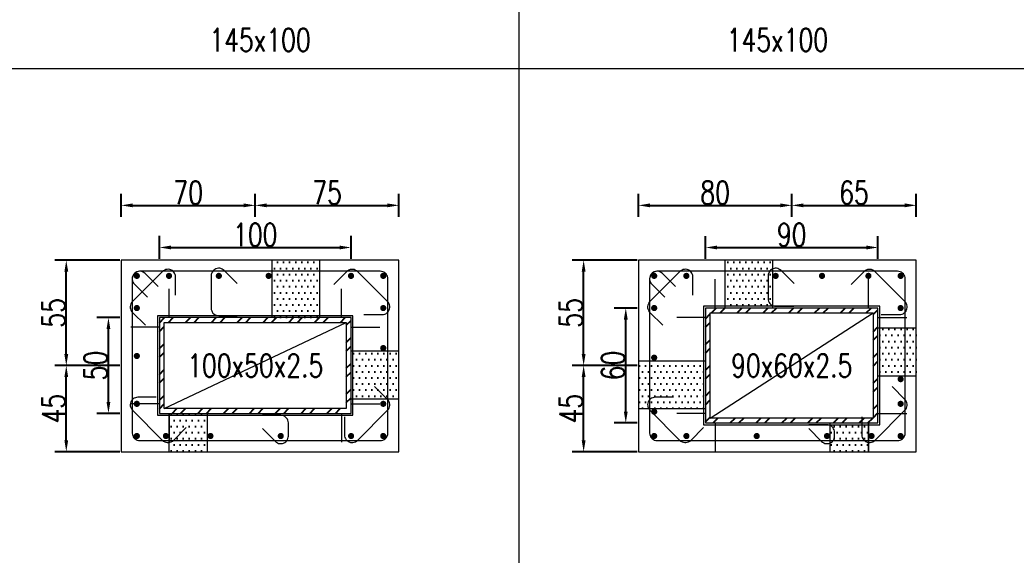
# Model space of a CAD drawing. Header units: millimetres. Extents: x 0 to 3905, y 0 to 8880.
# Drawn here: x 920 to 1440, y 952 to 1231 of the extents above; entities that cross this region are included whole.
import ezdxf
from ezdxf.enums import TextEntityAlignment as Align

# ---------------------------------------------------------------- set-up
doc = ezdxf.new("R2010")
doc.units = ezdxf.units.MM
doc.layers.get('DEFPOINTS').update_dxf_attribs({"color": 3})
for name, color, linetype in [('Hatch線', 6, 'Continuous'), ('TC-鋼粱', 132, 'Continuous'), ('主筋斷面', 2, 'Continuous'), ('文字-斷面尺寸', 7, 'Continuous'), ('文字-輔助字', 7, 'Continuous'), ('柱斷面線', 4, 'Continuous'), ('標註字', 4, 'Continuous'), ('箍筋線', 1, 'Continuous'), ('網格線', 7, 'Continuous'), ('鋼柱', 11, 'Continuous')]:
    doc.layers.add(name, color=color, linetype=linetype)
doc.styles.add('note', font='txt.shx', dxfattribs={"width": 0.75, "height": 12})
doc.styles.add('txt', font='txt.shx', dxfattribs={"height": 0.2, "bigfont": 'chineset.shx'})
doc.dimstyles.new('RCAD_DIM', dxfattribs={"dimtxt": 12, "dimasz": 6, "dimexe": 6, "dimexo": 0.625, "dimtad": 1, "dimdec": 0, "dimdsep": 46, "dimtxsty": 'note', "dimcen": 2.5, "dimclrd": 256, "dimclre": 256, "dimclrt": 256, "dimadec": 0, "dimazin": 0, "dimtfac": 1, "dimtmove": 0, "dimatfit": 3, "dimfxl": 0, "dimtolj": 1, "dimarcsym": 0})

# ---------------------------------------------------------------- blocks, each defined once
blk = doc.blocks.new('*D558')
at = {"layer": 'DEFPOINTS', "color": 0}
for p in [(1092.5, 1112.625), (992.5, 1106), (1092.5, 1106)]:
    blk.add_point(p, dxfattribs=at)
at = {"layer": '標註字', "lineweight": -2}
for p, q in [((992.5, 1106.625), (992.5, 1118.625)), ((1092.5, 1106.625), (1092.5, 1118.625)), ((998.5, 1112.625), (1086.5, 1112.625))]:
    blk.add_line(p, q, dxfattribs=at)
at = {"layer": '標註字'}
for points in [[(998.5, 1113.625), (998.5, 1111.625), (992.5, 1112.625)], [(1086.5, 1111.625), (1086.5, 1113.625), (1092.5, 1112.625)]]:
    blk.add_solid(points, dxfattribs=at)
at = {"layer": '標註字', "insert": (1042.5, 1119.25), "char_height": 12, "attachment_point": 5, "style": 'note'}
blk.add_mtext('\\A1;100', dxfattribs=at)
blk = doc.blocks.new('*D559')
at = {"layer": 'DEFPOINTS', "color": 0}
for p in [(965.88, 1076), (972.5, 1076), (972.5, 1026)]:
    blk.add_point(p, dxfattribs=at)
at = {"layer": '標註字', "lineweight": -2}
for p, q in [((971.88, 1076), (959.88, 1076)), ((965.88, 1032), (965.88, 1070)), ((971.88, 1026), (959.88, 1026))]:
    blk.add_line(p, q, dxfattribs=at)
at = {"layer": '標註字'}
for points in [[(966.88, 1070), (964.88, 1070), (965.88, 1076)], [(964.88, 1032), (966.88, 1032), (965.88, 1026)]]:
    blk.add_solid(points, dxfattribs=at)
at = {"layer": '標註字', "insert": (959.25, 1051), "char_height": 12, "attachment_point": 5, "rotation": 90, "style": 'note'}
blk.add_mtext('\\A1;50', dxfattribs=at)
blk = doc.blocks.new('*D560')
at = {"layer": 'DEFPOINTS', "color": 0}
for p in [(1042.5, 1134.62), (972.5, 1128), (1042.5, 1128)]:
    blk.add_point(p, dxfattribs=at)
at = {"layer": '標註字', "lineweight": -2}
for p, q in [((972.5, 1128.62), (972.5, 1140.62)), ((1042.5, 1128.62), (1042.5, 1140.62)), ((978.5, 1134.62), (1036.5, 1134.62))]:
    blk.add_line(p, q, dxfattribs=at)
at = {"layer": '標註字'}
for points in [[(978.5, 1135.62), (978.5, 1133.62), (972.5, 1134.62)], [(1036.5, 1133.62), (1036.5, 1135.62), (1042.5, 1134.62)]]:
    blk.add_solid(points, dxfattribs=at)
at = {"layer": '標註字', "insert": (1007.5, 1141.25), "char_height": 12, "attachment_point": 5, "style": 'note'}
blk.add_mtext('\\A1;70', dxfattribs=at)
blk = doc.blocks.new('*D561')
at = {"layer": 'DEFPOINTS', "color": 0}
for p in [(1117.5, 1134.62), (1042.5, 1128), (1117.5, 1128)]:
    blk.add_point(p, dxfattribs=at)
at = {"layer": '標註字', "lineweight": -2}
for p, q in [((1042.5, 1128.62), (1042.5, 1140.62)), ((1117.5, 1128.62), (1117.5, 1140.62)), ((1048.5, 1134.62), (1111.5, 1134.62))]:
    blk.add_line(p, q, dxfattribs=at)
at = {"layer": '標註字'}
for points in [[(1048.5, 1135.62), (1048.5, 1133.62), (1042.5, 1134.62)], [(1111.5, 1133.62), (1111.5, 1135.62), (1117.5, 1134.62)]]:
    blk.add_solid(points, dxfattribs=at)
at = {"layer": '標註字', "insert": (1080, 1141.25), "char_height": 12, "attachment_point": 5, "style": 'note'}
blk.add_mtext('\\A1;75', dxfattribs=at)
blk = doc.blocks.new('*D562')
at = {"layer": 'DEFPOINTS', "color": 0}
for p in [(943.88, 1051), (972.5, 1051), (972.5, 1006)]:
    blk.add_point(p, dxfattribs=at)
at = {"layer": '標註字', "lineweight": -2}
for p, q in [((971.88, 1051), (937.88, 1051)), ((943.88, 1012), (943.88, 1045)), ((971.88, 1006), (937.88, 1006))]:
    blk.add_line(p, q, dxfattribs=at)
at = {"layer": '標註字'}
for points in [[(944.88, 1045), (942.88, 1045), (943.88, 1051)], [(942.88, 1012), (944.88, 1012), (943.88, 1006)]]:
    blk.add_solid(points, dxfattribs=at)
at = {"layer": '標註字', "insert": (937.25, 1028.5), "char_height": 12, "attachment_point": 5, "rotation": 90, "style": 'note'}
blk.add_mtext('\\A1;45', dxfattribs=at)
blk = doc.blocks.new('*D563')
at = {"layer": 'DEFPOINTS', "color": 0}
for p in [(943.88, 1106), (972.5, 1106), (972.5, 1051)]:
    blk.add_point(p, dxfattribs=at)
at = {"layer": '標註字', "lineweight": -2}
for p, q in [((971.88, 1106), (937.88, 1106)), ((943.88, 1057), (943.88, 1100)), ((971.88, 1051), (937.88, 1051))]:
    blk.add_line(p, q, dxfattribs=at)
at = {"layer": '標註字'}
for points in [[(944.88, 1100), (942.88, 1100), (943.88, 1106)], [(942.88, 1057), (944.88, 1057), (943.88, 1051)]]:
    blk.add_solid(points, dxfattribs=at)
at = {"layer": '標註字', "insert": (937.25, 1078.5), "char_height": 12, "attachment_point": 5, "rotation": 90, "style": 'note'}
blk.add_mtext('\\A1;55', dxfattribs=at)
blk = doc.blocks.new('Circle_Filled')
at = {"const_width": 0.5}
blk.add_lwpolyline([(-0.25, 0, 1), (0.25, 0, 1)], format="xyb", close=True, dxfattribs=at)
blk = doc.blocks.new('*D690')
at = {"layer": 'DEFPOINTS', "color": 0}
for p in [(1367.5, 1112.62), (1277.5, 1106), (1367.5, 1106)]:
    blk.add_point(p, dxfattribs=at)
at = {"layer": '標註字', "lineweight": -2}
for p, q in [((1277.5, 1106.62), (1277.5, 1118.62)), ((1367.5, 1106.62), (1367.5, 1118.62)), ((1283.5, 1112.62), (1361.5, 1112.62))]:
    blk.add_line(p, q, dxfattribs=at)
at = {"layer": '標註字'}
for points in [[(1283.5, 1113.62), (1283.5, 1111.62), (1277.5, 1112.62)], [(1361.5, 1111.62), (1361.5, 1113.62), (1367.5, 1112.62)]]:
    blk.add_solid(points, dxfattribs=at)
at = {"layer": '標註字', "insert": (1322.5, 1119.25), "char_height": 12, "attachment_point": 5, "style": 'note'}
blk.add_mtext('\\A1;90', dxfattribs=at)
blk = doc.blocks.new('*D691')
at = {"layer": 'DEFPOINTS', "color": 0}
for p in [(1235.88, 1081), (1242.5, 1081), (1242.5, 1021)]:
    blk.add_point(p, dxfattribs=at)
at = {"layer": '標註字', "lineweight": -2}
for p, q in [((1241.88, 1081), (1229.88, 1081)), ((1235.88, 1027), (1235.88, 1075)), ((1241.88, 1021), (1229.88, 1021))]:
    blk.add_line(p, q, dxfattribs=at)
at = {"layer": '標註字'}
for points in [[(1236.88, 1075), (1234.88, 1075), (1235.88, 1081)], [(1234.88, 1027), (1236.88, 1027), (1235.88, 1021)]]:
    blk.add_solid(points, dxfattribs=at)
at = {"layer": '標註字', "insert": (1229.25, 1051), "char_height": 12, "attachment_point": 5, "rotation": 90, "style": 'note'}
blk.add_mtext('\\A1;60', dxfattribs=at)
blk = doc.blocks.new('*D692')
at = {"layer": 'DEFPOINTS', "color": 0}
for p in [(1322.5, 1134.62), (1242.5, 1128), (1322.5, 1128)]:
    blk.add_point(p, dxfattribs=at)
at = {"layer": '標註字', "lineweight": -2}
for p, q in [((1242.5, 1128.62), (1242.5, 1140.62)), ((1322.5, 1128.62), (1322.5, 1140.62)), ((1248.5, 1134.62), (1316.5, 1134.62))]:
    blk.add_line(p, q, dxfattribs=at)
at = {"layer": '標註字'}
for points in [[(1248.5, 1135.62), (1248.5, 1133.62), (1242.5, 1134.62)], [(1316.5, 1133.62), (1316.5, 1135.62), (1322.5, 1134.62)]]:
    blk.add_solid(points, dxfattribs=at)
at = {"layer": '標註字', "insert": (1282.5, 1141.25), "char_height": 12, "attachment_point": 5, "style": 'note'}
blk.add_mtext('\\A1;80', dxfattribs=at)
blk = doc.blocks.new('*D693')
at = {"layer": 'DEFPOINTS', "color": 0}
for p in [(1387.5, 1134.62), (1322.5, 1128), (1387.5, 1128)]:
    blk.add_point(p, dxfattribs=at)
at = {"layer": '標註字', "lineweight": -2}
for p, q in [((1322.5, 1128.62), (1322.5, 1140.62)), ((1387.5, 1128.62), (1387.5, 1140.62)), ((1328.5, 1134.62), (1381.5, 1134.62))]:
    blk.add_line(p, q, dxfattribs=at)
at = {"layer": '標註字'}
for points in [[(1328.5, 1135.62), (1328.5, 1133.62), (1322.5, 1134.62)], [(1381.5, 1133.62), (1381.5, 1135.62), (1387.5, 1134.62)]]:
    blk.add_solid(points, dxfattribs=at)
at = {"layer": '標註字', "insert": (1355, 1141.25), "char_height": 12, "attachment_point": 5, "style": 'note'}
blk.add_mtext('\\A1;65', dxfattribs=at)
blk = doc.blocks.new('*D694')
at = {"layer": 'DEFPOINTS', "color": 0}
for p in [(1213.88, 1051), (1242.5, 1051), (1242.5, 1006)]:
    blk.add_point(p, dxfattribs=at)
at = {"layer": '標註字', "lineweight": -2}
for p, q in [((1241.88, 1051), (1207.88, 1051)), ((1213.88, 1012), (1213.88, 1045)), ((1241.88, 1006), (1207.88, 1006))]:
    blk.add_line(p, q, dxfattribs=at)
at = {"layer": '標註字'}
for points in [[(1214.88, 1045), (1212.88, 1045), (1213.88, 1051)], [(1212.88, 1012), (1214.88, 1012), (1213.88, 1006)]]:
    blk.add_solid(points, dxfattribs=at)
at = {"layer": '標註字', "insert": (1207.25, 1028.5), "char_height": 12, "attachment_point": 5, "rotation": 90, "style": 'note'}
blk.add_mtext('\\A1;45', dxfattribs=at)
blk = doc.blocks.new('*D695')
at = {"layer": 'DEFPOINTS', "color": 0}
for p in [(1213.88, 1106), (1242.5, 1106), (1242.5, 1051)]:
    blk.add_point(p, dxfattribs=at)
at = {"layer": '標註字', "lineweight": -2}
for p, q in [((1241.88, 1106), (1207.88, 1106)), ((1213.88, 1057), (1213.88, 1100)), ((1241.88, 1051), (1207.88, 1051))]:
    blk.add_line(p, q, dxfattribs=at)
at = {"layer": '標註字'}
for points in [[(1214.88, 1100), (1212.88, 1100), (1213.88, 1106)], [(1212.88, 1057), (1214.88, 1057), (1213.88, 1051)]]:
    blk.add_solid(points, dxfattribs=at)
at = {"layer": '標註字', "insert": (1207.25, 1078.5), "char_height": 12, "attachment_point": 5, "rotation": 90, "style": 'note'}
blk.add_mtext('\\A1;55', dxfattribs=at)

msp = doc.modelspace()

# ---------------------------------------------------------------- hatches: boundary and pattern name
at = {"layer": 'Hatch線'}
h = msp.add_hatch(dxfattribs=at)
h.set_pattern_fill('ANSI32', color=256, style=0)
h.paths.add_polyline_path([(1277.5, 1021), (1367.5, 1021), (1367.5, 1081), (1277.5, 1081)], flags=17)
h.paths.add_polyline_path([(1280, 1023.5), (1280, 1078.5), (1365, 1078.5), (1365, 1023.5)])
h = msp.add_hatch(dxfattribs=at)
h.set_pattern_fill('ANSI32', color=256, style=0)
h.paths.add_polyline_path([(992.5, 1026), (1092.5, 1026), (1092.5, 1076), (992.5, 1076)], flags=17)
h.paths.add_polyline_path([(995, 1028.5), (995, 1073.5), (1090, 1073.5), (1090, 1028.5)])
at = {"layer": 'TC-鋼粱'}
h = msp.add_hatch(dxfattribs=at)
h.set_pattern_fill('DOTS', color=256, scale=2, style=0)
h.paths.add_polyline_path([(1076.11, 1106), (1051.11, 1106), (1051.11, 1076), (1076.11, 1076)], flags=17)
h = msp.add_hatch(dxfattribs=at)
h.set_pattern_fill('DOTS', color=256, scale=2, style=0)
h.paths.add_polyline_path([(1312.5, 1106), (1287.5, 1106), (1287.5, 1081), (1312.5, 1081)], flags=17)
h = msp.add_hatch(dxfattribs=at)
h.set_pattern_fill('DOTS', color=256, scale=2, style=0)
h.paths.add_polyline_path([(1387.5, 1045.5), (1387.5, 1070.5), (1367.5, 1070.5), (1367.5, 1045.5)], flags=17)
h = msp.add_hatch(dxfattribs=at)
h.set_pattern_fill('DOTS', color=256, scale=2, style=0)
h.paths.add_polyline_path([(1117.5, 1033.5), (1117.5, 1058.5), (1092.5, 1058.5), (1092.5, 1033.5)], flags=17)
h = msp.add_hatch(dxfattribs=at)
h.set_pattern_fill('DOTS', color=256, scale=2, style=0)
h.paths.add_polyline_path([(1242.5, 1053.5), (1242.5, 1028.5), (1277.5, 1028.5), (1277.5, 1053.5)], flags=17)
h = msp.add_hatch(dxfattribs=at)
h.set_pattern_fill('DOTS', color=256, scale=2, style=0)
h.paths.add_polyline_path([(997.5, 1006), (1017.5, 1006), (1017.5, 1026), (997.5, 1026)], flags=17)
h = msp.add_hatch(dxfattribs=at)
h.set_pattern_fill('DOTS', color=256, scale=2, style=0)
h.paths.add_polyline_path([(1342.5, 1006), (1362.5, 1006), (1362.5, 1021), (1342.5, 1021)], flags=17)

# ---------------------------------------------------------------- linework, layer by layer
at = {"layer": 'DEFPOINTS', "lineweight": 5}
for points in [[(1282.5, 1081), (1282.5, 1096)], [(1362.5, 1081), (1362.5, 1096)], [(997.5, 1076), (997.5, 1091)], [(1087.5, 1076), (1087.5, 1091)], [(1277.5, 1020), (1368.5, 1020), (1368.5, 1082), (1276.5, 1082), (1276.5, 1020), (1277.5, 1020)], [(992.5, 1025), (1093.5, 1025), (1093.5, 1077), (991.5, 1077), (991.5, 1025), (992.5, 1025)], [(1280, 1023.5), (1365, 1078.5)], [(992.5, 1071), (977.5, 1071)], [(995, 1028.5), (1090, 1073.5)], [(1092.5, 1071), (1107.5, 1071)], [(1277.5, 1076), (1262.5, 1076)], [(1367.5, 1076), (1382.5, 1076)], [(992.5, 1031), (977.5, 1031)], [(1092.5, 1031), (1107.5, 1031)], [(997.5, 1026), (997.5, 1011)], [(1087.5, 1026), (1087.5, 1011)], [(1277.5, 1026), (1262.5, 1026)], [(1367.5, 1026), (1382.5, 1026)], [(1282.5, 1021), (1282.5, 1006)], [(1362.5, 1021), (1362.5, 1006)]]:
    msp.add_lwpolyline(points, dxfattribs=at)
at = {"layer": 'TC-鋼粱', "lineweight": 5}
for points in [[(1051.11, 1106), (1051.11, 1076)], [(1076.11, 1106), (1076.11, 1076)], [(1287.5, 1106), (1287.5, 1081)], [(1312.5, 1106), (1312.5, 1081)], [(1387.5, 1070.5), (1367.5, 1070.5)], [(1117.5, 1058.5), (1092.5, 1058.5)], [(1242.5, 1053.5), (1277.5, 1053.5)], [(1387.5, 1045.5), (1367.5, 1045.5)], [(1117.5, 1033.5), (1092.5, 1033.5)], [(997.5, 1006), (997.5, 1026)], [(1017.5, 1006), (1017.5, 1026)], [(1242.5, 1028.5), (1277.5, 1028.5)], [(1342.5, 1006), (1342.5, 1021)], [(1362.5, 1006), (1362.5, 1021)]]:
    msp.add_lwpolyline(points, dxfattribs=at)
at = {"layer": '柱斷面線', "lineweight": 5}
for points in [[(972.5, 1006), (1117.5, 1006), (1117.5, 1106), (972.5, 1106), (972.5, 1006)], [(1242.5, 1006), (1387.5, 1006), (1387.5, 1106), (1242.5, 1106), (1242.5, 1006)]]:
    msp.add_lwpolyline(points, dxfattribs=at)
at = {"layer": '箍筋線', "lineweight": 5}
for points in [[(1000.93, 1087.71), (1000.93, 1097.25), (1000.87, 1097.92), (1000.7, 1098.56), (1000.43, 1099.17), (1000.06, 1099.73), (999.6, 1100.22), (999.07, 1100.62), (998.47, 1100.92), (997.84, 1101.13), (997.17, 1101.22), (996.51, 1101.2), (995.85, 1101.07), (995.23, 1100.83), (994.65, 1100.49), (994.14, 1100.06), (978.44, 1084.36), (977.99, 1083.83), (977.65, 1083.23), (977.41, 1082.58), (977.29, 1081.89), (977.29, 1081.2), (977.41, 1080.52), (977.65, 1079.87), (977.99, 1079.27), (978.44, 1078.74), (985.18, 1071.99)], [(991.83, 1092.29), (985.08, 1099.04), (984.57, 1099.47), (983.99, 1099.81), (983.37, 1100.05), (982.72, 1100.18), (982.05, 1100.2), (981.39, 1100.11), (980.75, 1099.9), (980.16, 1099.6), (979.62, 1099.19), (979.16, 1098.71), (978.79, 1098.15), (978.52, 1097.54), (978.35, 1096.9), (978.29, 1096.23), (978.29, 1015.77), (978.36, 1015.08), (978.53, 1014.41), (978.83, 1013.78), (979.22, 1013.21), (979.71, 1012.72), (980.28, 1012.33), (980.91, 1012.03), (981.58, 1011.86), (982.27, 1011.79), (1107.73, 1011.79), (1108.42, 1011.86), (1109.09, 1012.03), (1109.72, 1012.33), (1110.29, 1012.72), (1110.78, 1013.21), (1111.17, 1013.78), (1111.47, 1014.41), (1111.64, 1015.08), (1111.71, 1015.77), (1111.71, 1096.23), (1111.64, 1096.92), (1111.47, 1097.59), (1111.17, 1098.22), (1110.78, 1098.79), (1110.29, 1099.28), (1109.72, 1099.67), (1109.09, 1099.97), (1108.42, 1100.14), (1107.73, 1100.21), (982.27, 1100.21), (981.6, 1100.15), (980.96, 1099.98), (980.35, 1099.71), (979.79, 1099.34), (979.31, 1098.88), (978.9, 1098.34), (978.6, 1097.75), (978.39, 1097.11), (978.3, 1096.45), (978.32, 1095.78), (978.45, 1095.13), (978.69, 1094.51), (979.03, 1093.93), (979.46, 1093.42), (986.21, 1086.67)], [(1033.05, 1093.86), (1026.31, 1100.61), (1025.8, 1101.04), (1025.22, 1101.38), (1024.6, 1101.62), (1023.94, 1101.75), (1023.27, 1101.77), (1022.61, 1101.68), (1021.98, 1101.47), (1021.38, 1101.17), (1020.85, 1100.76), (1020.39, 1100.28), (1020.02, 1099.72), (1019.75, 1099.11), (1019.58, 1098.47), (1019.52, 1097.8), (1019.52, 1080.96), (1019.58, 1080.26), (1019.76, 1079.6), (1020.06, 1078.97), (1020.45, 1078.4), (1020.94, 1077.91), (1021.51, 1077.51), (1022.14, 1077.22), (1022.81, 1077.04), (1023.5, 1076.98), (1033.04, 1076.98)], [(1099.21, 1077.57), (1108.75, 1077.57), (1109.42, 1077.63), (1110.06, 1077.8), (1110.67, 1078.07), (1111.23, 1078.44), (1111.72, 1078.9), (1112.12, 1079.43), (1112.42, 1080.03), (1112.63, 1080.66), (1112.72, 1081.33), (1112.7, 1081.99), (1112.57, 1082.65), (1112.33, 1083.27), (1111.99, 1083.85), (1111.56, 1084.36), (1095.86, 1100.06), (1095.33, 1100.51), (1094.73, 1100.85), (1094.08, 1101.09), (1093.39, 1101.21), (1092.7, 1101.21), (1092.02, 1101.09), (1091.37, 1100.85), (1090.77, 1100.51), (1090.24, 1100.06), (1083.49, 1093.32)], [(1270.93, 1087.71), (1270.93, 1097.25), (1270.87, 1097.92), (1270.7, 1098.56), (1270.43, 1099.17), (1270.06, 1099.73), (1269.6, 1100.22), (1269.07, 1100.62), (1268.47, 1100.92), (1267.84, 1101.13), (1267.17, 1101.22), (1266.51, 1101.2), (1265.85, 1101.07), (1265.23, 1100.83), (1264.65, 1100.49), (1264.14, 1100.06), (1248.44, 1084.36), (1247.99, 1083.83), (1247.65, 1083.23), (1247.41, 1082.58), (1247.29, 1081.89), (1247.29, 1081.2), (1247.41, 1080.52), (1247.65, 1079.87), (1247.99, 1079.27), (1248.44, 1078.74), (1255.18, 1071.99)], [(1261.83, 1092.29), (1255.08, 1099.04), (1254.57, 1099.47), (1253.99, 1099.81), (1253.37, 1100.05), (1252.72, 1100.18), (1252.05, 1100.2), (1251.39, 1100.11), (1250.75, 1099.9), (1250.16, 1099.6), (1249.62, 1099.19), (1249.16, 1098.71), (1248.79, 1098.15), (1248.52, 1097.54), (1248.35, 1096.9), (1248.29, 1096.23), (1248.29, 1015.77), (1248.36, 1015.08), (1248.53, 1014.41), (1248.83, 1013.78), (1249.22, 1013.21), (1249.71, 1012.72), (1250.28, 1012.33), (1250.91, 1012.03), (1251.58, 1011.86), (1252.27, 1011.79), (1377.73, 1011.79), (1378.42, 1011.86), (1379.09, 1012.03), (1379.72, 1012.33), (1380.29, 1012.72), (1380.78, 1013.21), (1381.17, 1013.78), (1381.47, 1014.41), (1381.64, 1015.08), (1381.71, 1015.77), (1381.71, 1096.23), (1381.64, 1096.92), (1381.47, 1097.59), (1381.17, 1098.22), (1380.78, 1098.79), (1380.29, 1099.28), (1379.72, 1099.67), (1379.09, 1099.97), (1378.42, 1100.14), (1377.73, 1100.21), (1252.27, 1100.21), (1251.6, 1100.15), (1250.96, 1099.98), (1250.35, 1099.71), (1249.79, 1099.34), (1249.31, 1098.88), (1248.9, 1098.34), (1248.6, 1097.75), (1248.39, 1097.11), (1248.3, 1096.45), (1248.32, 1095.78), (1248.45, 1095.13), (1248.69, 1094.51), (1249.03, 1093.93), (1249.46, 1093.42), (1256.21, 1086.67)], [(1323.67, 1093.86), (1316.92, 1100.61), (1316.41, 1101.04), (1315.83, 1101.38), (1315.21, 1101.62), (1314.56, 1101.75), (1313.89, 1101.77), (1313.23, 1101.68), (1312.59, 1101.47), (1312, 1101.17), (1311.46, 1100.76), (1311, 1100.28), (1310.63, 1099.72), (1310.36, 1099.11), (1310.19, 1098.47), (1310.13, 1097.8), (1310.13, 1085.96), (1310.2, 1085.26), (1310.37, 1084.6), (1310.67, 1083.97), (1311.06, 1083.4), (1311.55, 1082.91), (1312.12, 1082.51), (1312.75, 1082.22), (1313.42, 1082.04), (1314.11, 1081.98), (1323.65, 1081.98)], [(1369.21, 1077.57), (1378.75, 1077.57), (1379.42, 1077.63), (1380.06, 1077.8), (1380.67, 1078.07), (1381.23, 1078.44), (1381.72, 1078.9), (1382.12, 1079.43), (1382.42, 1080.03), (1382.63, 1080.66), (1382.72, 1081.33), (1382.7, 1081.99), (1382.57, 1082.65), (1382.33, 1083.27), (1381.99, 1083.85), (1381.56, 1084.36), (1365.86, 1100.06), (1365.33, 1100.51), (1364.73, 1100.85), (1364.08, 1101.09), (1363.39, 1101.21), (1362.7, 1101.21), (1362.02, 1101.09), (1361.37, 1100.85), (1360.77, 1100.51), (1360.24, 1100.06), (1353.49, 1093.32)], [(1089.07, 1024.29), (1089.07, 1014.75), (1089.13, 1014.08), (1089.3, 1013.44), (1089.57, 1012.83), (1089.94, 1012.27), (1090.4, 1011.78), (1090.93, 1011.38), (1091.53, 1011.08), (1092.16, 1010.87), (1092.83, 1010.78), (1093.49, 1010.8), (1094.15, 1010.93), (1094.77, 1011.17), (1095.35, 1011.51), (1095.86, 1011.94), (1111.56, 1027.64), (1112.01, 1028.17), (1112.35, 1028.77), (1112.59, 1029.42), (1112.71, 1030.11), (1112.71, 1030.8), (1112.59, 1031.48), (1112.35, 1032.13), (1112.01, 1032.73), (1111.56, 1033.26), (1104.82, 1040.01)], [(1359.07, 1024.29), (1359.07, 1014.75), (1359.13, 1014.08), (1359.3, 1013.44), (1359.57, 1012.83), (1359.94, 1012.27), (1360.4, 1011.78), (1360.93, 1011.38), (1361.53, 1011.08), (1362.16, 1010.87), (1362.83, 1010.78), (1363.49, 1010.8), (1364.15, 1010.93), (1364.77, 1011.17), (1365.35, 1011.51), (1365.86, 1011.94), (1381.56, 1027.64), (1382.01, 1028.17), (1382.35, 1028.77), (1382.59, 1029.42), (1382.71, 1030.11), (1382.71, 1030.8), (1382.59, 1031.48), (1382.35, 1032.13), (1382.01, 1032.73), (1381.56, 1033.26), (1374.82, 1040.01)], [(990.79, 1034.43), (981.25, 1034.43), (980.58, 1034.37), (979.94, 1034.2), (979.33, 1033.93), (978.77, 1033.56), (978.28, 1033.1), (977.88, 1032.57), (977.58, 1031.97), (977.37, 1031.34), (977.28, 1030.67), (977.3, 1030.01), (977.43, 1029.35), (977.67, 1028.73), (978.01, 1028.15), (978.44, 1027.64), (994.14, 1011.94), (994.67, 1011.49), (995.27, 1011.15), (995.92, 1010.91), (996.61, 1010.79), (997.3, 1010.79), (997.98, 1010.91), (998.63, 1011.15), (999.23, 1011.49), (999.76, 1011.94), (1006.51, 1018.68)], [(1260.79, 1034.43), (1251.25, 1034.43), (1250.58, 1034.37), (1249.94, 1034.2), (1249.33, 1033.93), (1248.77, 1033.56), (1248.28, 1033.1), (1247.88, 1032.57), (1247.58, 1031.97), (1247.37, 1031.34), (1247.28, 1030.67), (1247.3, 1030.01), (1247.43, 1029.35), (1247.67, 1028.73), (1248.01, 1028.15), (1248.44, 1027.64), (1264.14, 1011.94), (1264.67, 1011.49), (1265.27, 1011.15), (1265.92, 1010.91), (1266.61, 1010.79), (1267.3, 1010.79), (1267.98, 1010.91), (1268.63, 1011.15), (1269.23, 1011.49), (1269.76, 1011.94), (1276.51, 1018.68)], [(1046.25, 1018.14), (1052.99, 1011.39), (1053.5, 1010.96), (1054.08, 1010.62), (1054.7, 1010.38), (1055.36, 1010.25), (1056.03, 1010.23), (1056.69, 1010.32), (1057.33, 1010.53), (1057.92, 1010.83), (1058.45, 1011.24), (1058.91, 1011.72), (1059.28, 1012.28), (1059.56, 1012.89), (1059.72, 1013.53), (1059.78, 1014.2), (1059.78, 1021.04), (1059.72, 1021.74), (1059.54, 1022.4), (1059.25, 1023.03), (1058.85, 1023.6), (1058.36, 1024.09), (1057.79, 1024.49), (1057.16, 1024.78), (1056.5, 1024.96), (1055.8, 1025.02), (1046.27, 1025.02)], [(1331.33, 1018.14), (1338.08, 1011.39), (1338.59, 1010.96), (1339.16, 1010.62), (1339.79, 1010.38), (1340.44, 1010.25), (1341.11, 1010.23), (1341.77, 1010.32), (1342.41, 1010.53), (1343, 1010.83), (1343.54, 1011.23), (1344, 1011.72), (1344.37, 1012.28), (1344.64, 1012.89), (1344.81, 1013.53), (1344.86, 1014.2), (1344.86, 1016.04), (1344.8, 1016.73), (1344.63, 1017.4), (1344.33, 1018.03), (1343.94, 1018.6), (1343.45, 1019.09), (1342.88, 1019.49), (1342.25, 1019.78), (1341.58, 1019.96), (1340.89, 1020.02), (1331.35, 1020.02)]]:
    msp.add_lwpolyline(points, dxfattribs=at)
at = {"layer": '網格線', "lineweight": 5}
for points in [[(1180, 1236), (1180, 1206)], [(910, 1206), (1180, 1206)], [(1180, 1206), (1450, 1206)], [(1180, 1206), (1180, 834)]]:
    msp.add_lwpolyline(points, dxfattribs=at)
at = {"layer": '鋼柱', "lineweight": 5}
for points in [[(1277.5, 1021), (1367.5, 1021), (1367.5, 1081), (1277.5, 1081), (1277.5, 1021)], [(1280, 1023.5), (1280, 1078.5), (1365, 1078.5), (1365, 1023.5), (1280, 1023.5)], [(992.5, 1026), (1092.5, 1026), (1092.5, 1076), (992.5, 1076), (992.5, 1026)], [(995, 1028.5), (995, 1073.5), (1090, 1073.5), (1090, 1028.5), (995, 1028.5)]]:
    msp.add_lwpolyline(points, dxfattribs=at)

# ---------------------------------------------------------------- block references
at = {"layer": '主筋斷面', "lineweight": 5, "xscale": 3.220000028610229, "yscale": 3.220000028610229}
for p in [(980.7, 1097.8), (997.5, 1097.8), (1023.5, 1097.8), (1049.5, 1097.8), (1092.5, 1097.8), (1109.3, 1097.8), (1250.7, 1097.8), (1267.5, 1097.8), (1314.11, 1097.8), (1338.3, 1097.8), (1362.5, 1097.8), (1379.3, 1097.8), (980.7, 1081), (1109.3, 1081), (1250.7, 1081), (1379.3, 1081), (1109.3, 1060.11), (980.7, 1056), (1250.7, 1055.11), (1379.3, 1043.89), (980.7, 1031), (1109.3, 1031), (1379.3, 1031), (1250.7, 1026.89), (980.7, 1014.2), (995.89, 1014.2), (1019.11, 1014.2), (1055.8, 1014.2), (1092.5, 1014.2), (1109.3, 1014.2), (1250.7, 1014.2), (1267.5, 1014.2), (1304.19, 1014.2), (1340.89, 1014.2), (1364.11, 1014.2), (1379.3, 1014.2)]:
    msp.add_blockref('Circle_Filled', p, dxfattribs=at)

# ---------------------------------------------------------------- texts
at = {"layer": '文字-斷面尺寸', "style": 'txt', "width": 0.75}
for p in [(1045, 1221), (1315, 1221)]:
    msp.add_text('145x100', height=12, dxfattribs=at).set_placement(p, align=Align.MIDDLE)
at = {"layer": '文字-輔助字', "style": 'txt', "width": 0.75}
for s, p in [('100x50x2.5', (1042.5, 1051)), ('90x60x2.5', (1322.5, 1051))]:
    msp.add_text(s, height=12, dxfattribs=at).set_placement(p, align=Align.MIDDLE)

# ---------------------------------------------------------------- dimensions: what is measured, and where the dimension line sits
at = {"layer": '標註字'}
for base, p1, p2, picture, middle in [((1042.5, 1134.62), (972.5, 1128), (1042.5, 1128), '*D560', (1007.5, 1141.25)), ((1117.5, 1134.62), (1042.5, 1128), (1117.5, 1128), '*D561', (1080, 1141.25)), ((1322.5, 1134.62), (1242.5, 1128), (1322.5, 1128), '*D692', (1282.5, 1141.25)), ((1387.5, 1134.62), (1322.5, 1128), (1387.5, 1128), '*D693', (1355, 1141.25)), ((1092.5, 1112.62), (992.5, 1106), (1092.5, 1106), '*D558', (1042.5, 1119.25)), ((1367.5, 1112.62), (1277.5, 1106), (1367.5, 1106), '*D690', (1322.5, 1119.25))]:
    dim = msp.add_linear_dim(base=base, p1=p1, p2=p2, dimstyle='RCAD_DIM', dxfattribs=at)
    dim.commit()
    dim.dimension.update_dxf_attribs({"geometry": picture, "text_midpoint": middle})
for base, p1, p2, picture, middle in [((943.88, 1106), (972.5, 1051), (972.5, 1106), '*D563', (937.25, 1078.5)), ((1213.88, 1106), (1242.5, 1051), (1242.5, 1106), '*D695', (1207.25, 1078.5)), ((1235.88, 1081), (1242.5, 1021), (1242.5, 1081), '*D691', (1229.25, 1051)), ((965.88, 1076), (972.5, 1026), (972.5, 1076), '*D559', (959.25, 1051)), ((943.88, 1051), (972.5, 1006), (972.5, 1051), '*D562', (937.25, 1028.5)), ((1213.88, 1051), (1242.5, 1006), (1242.5, 1051), '*D694', (1207.25, 1028.5))]:
    dim = msp.add_linear_dim(base=base, p1=p1, p2=p2, angle=90, dimstyle='RCAD_DIM', dxfattribs=at)
    dim.commit()
    dim.dimension.update_dxf_attribs({"geometry": picture, "text_midpoint": middle})

doc.saveas('drawing.dxf')
